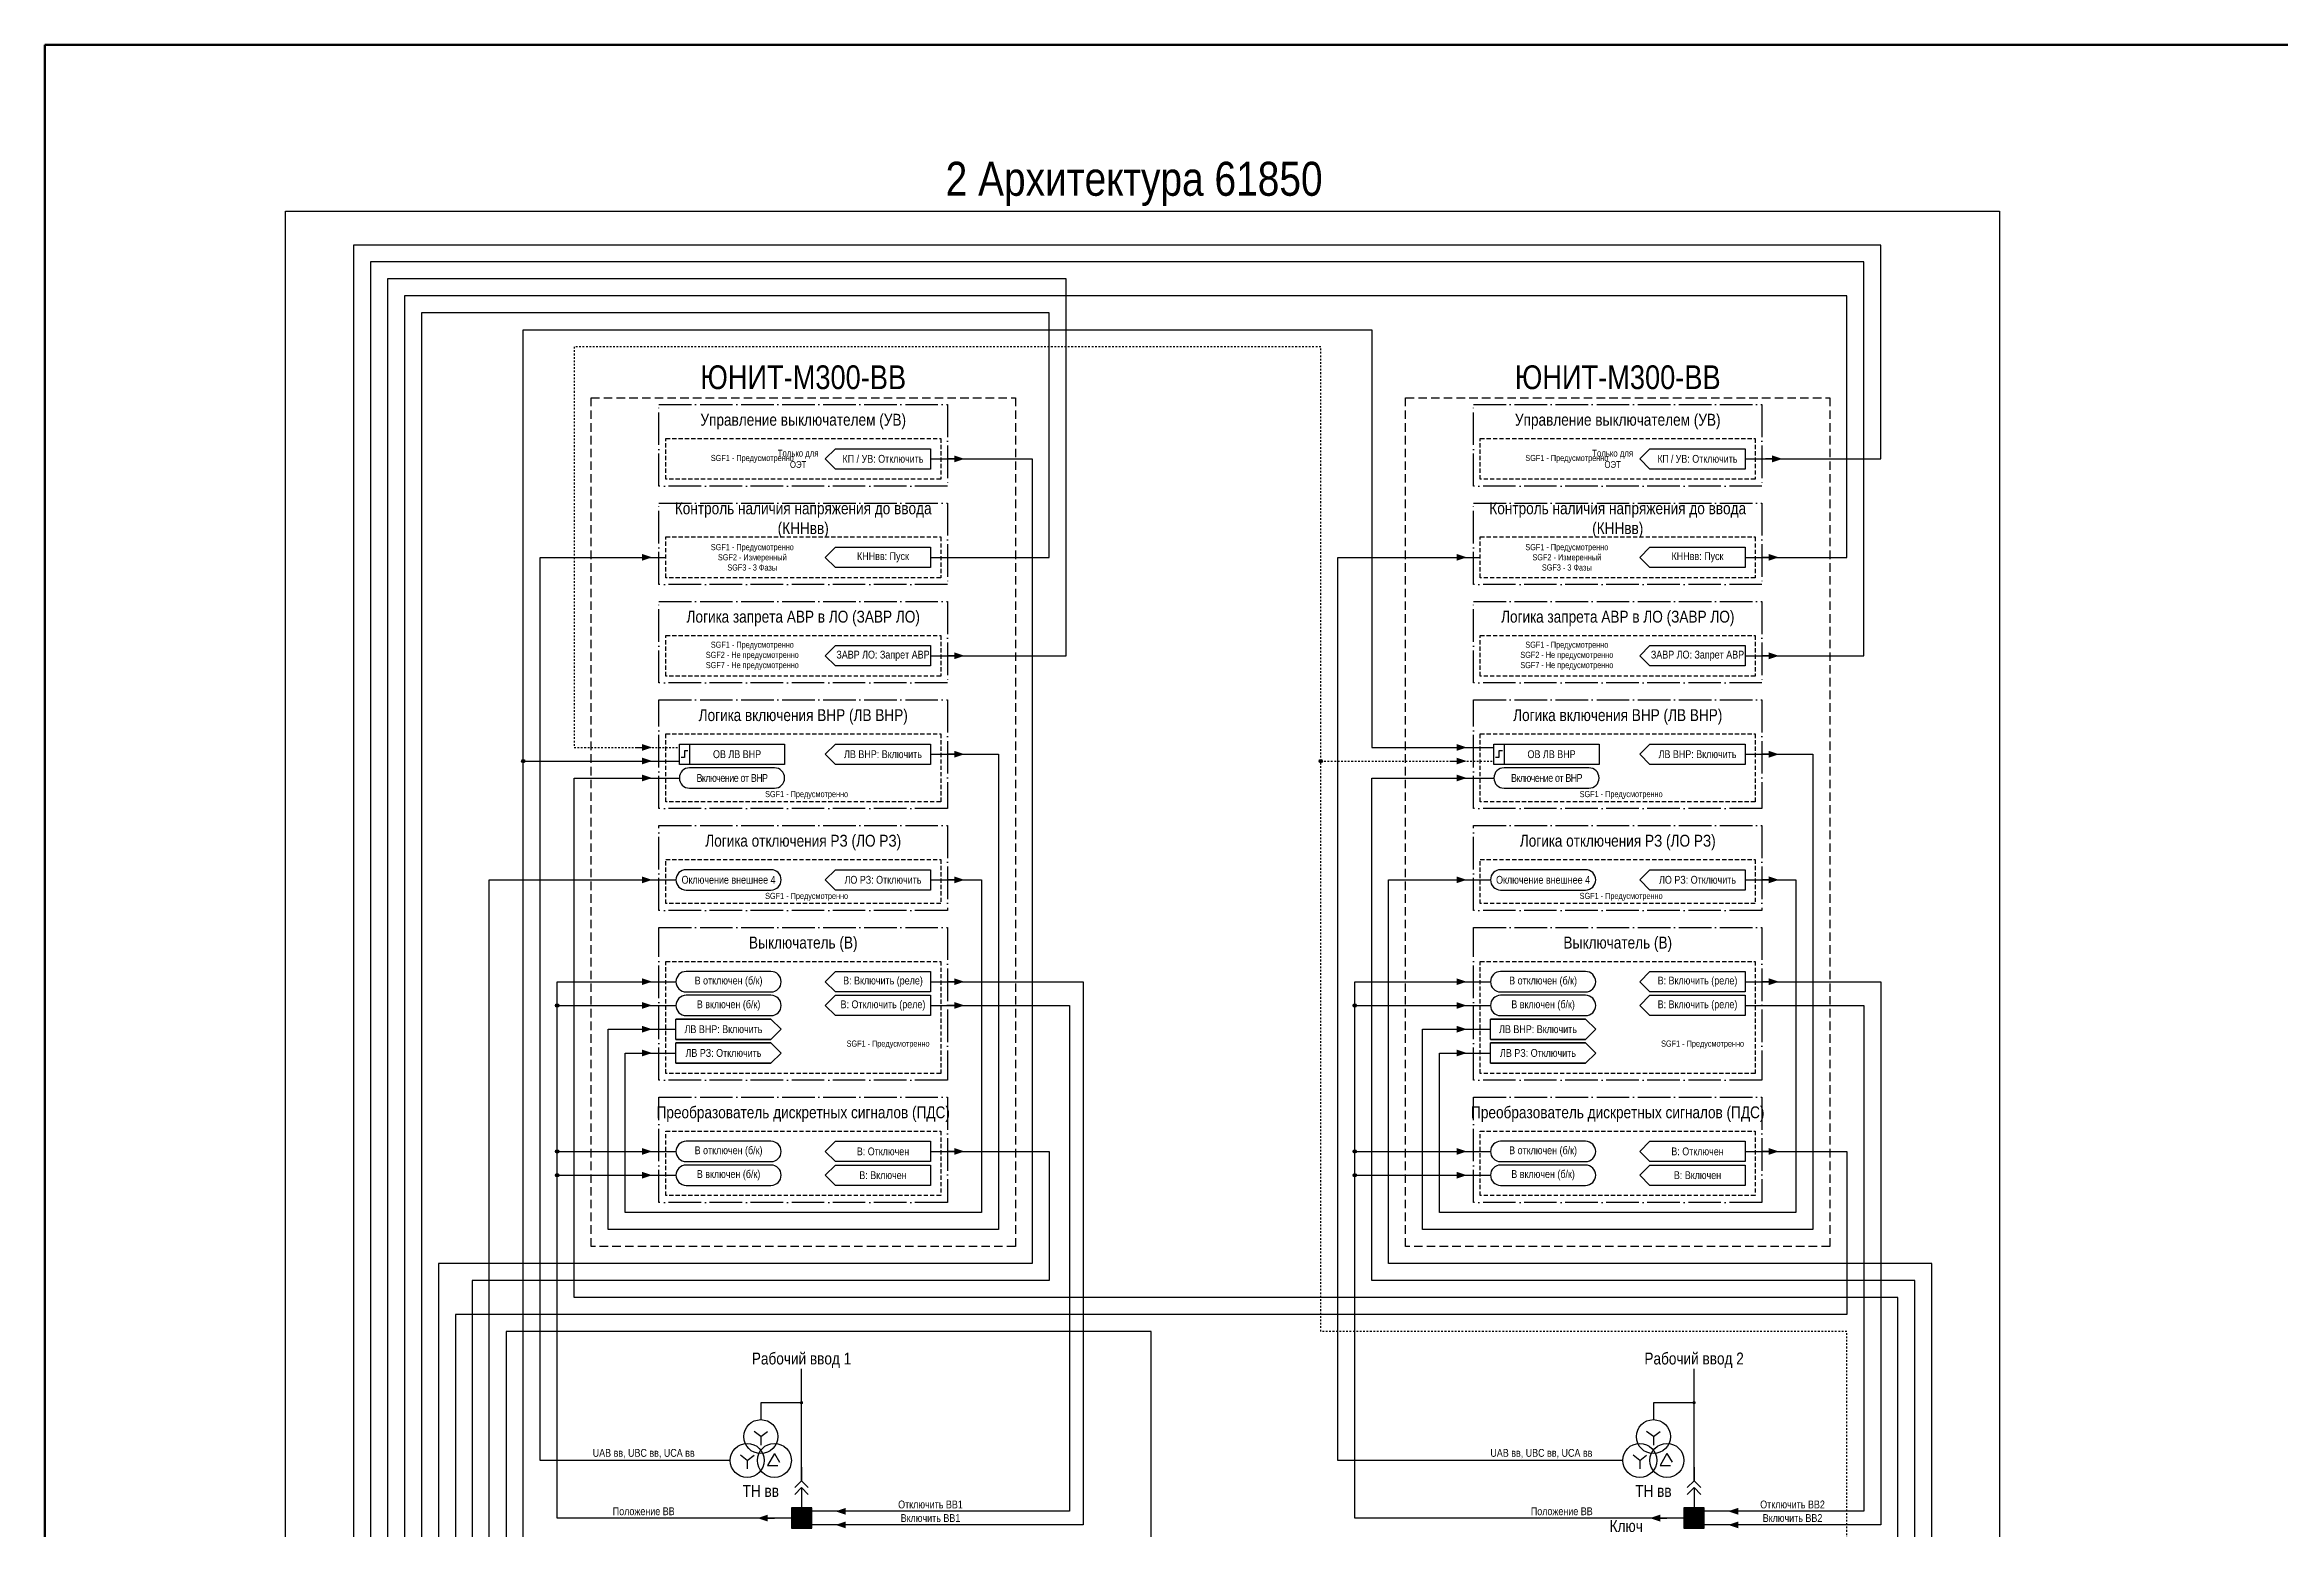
# Model space of a CAD drawing. Header units: millimetres. Extents: x -31 to 1726, y -64 to 999.
# Drawn here: x -31 to 627, y 562 to 999 of the extents above; entities that cross this region are included whole.
import ezdxf
from ezdxf.enums import TextEntityAlignment as Align

# ---------------------------------------------------------------- set-up
doc = ezdxf.new("R2010")
doc.units = ezdxf.units.MM
for name, pattern in [('ACAD_ISO04W100', [30, 24, -3, 0, -3]), ('JIS_02_1.0', [2, 1, -1]), ('штриховая2', [0.375, 0.25, -0.125])]:
    doc.linetypes.add(name, pattern=pattern)
doc.layers.add('TEXT', color=7, linetype='Continuous', lineweight=25)
doc.layers.add('Основная', color=7, linetype='Continuous')
doc.styles.add('2.5_Gost_RD', font='ARIALN.TTF', dxfattribs={"height": 2.5})
doc.styles.add('3.5_Gost_RD', font='ARIALN.TTF', dxfattribs={"height": 3.5})
doc.styles.add('Вывод', font='ARIALN.TTF', dxfattribs={"height": 2.5})
doc.styles.add('Компонент', font='ARIALN.TTF', dxfattribs={"height": 3.5})

# ---------------------------------------------------------------- blocks, each defined once
blk = doc.blocks.new('*U1068')
at = {"layer": 'Основная', "ltscale": 0.25}
for p, q in [((2, 2), (0, 0)), ((0, 0), (2, -2))]:
    blk.add_line(p, q, dxfattribs=at)
blk = doc.blocks.new('*U1071')
at = {"layer": 'Основная', "color": 0}
for p, q in [((0, 0), (0, 6)), ((0, -6), (0, -2))]:
    blk.add_line(p, q, dxfattribs=at)
at = {"ltscale": 0.25, "rotation": 89.99999999999999}
for p in [(0, 0), (0, -2)]:
    blk.add_blockref('*U1068', p, dxfattribs=at)
at = {"layer": 'Основная'}
for tag, height, style, p in [('ОУ1', 3.5, 'Компонент', (-5, 6)), ('В1', 2.5, 'Вывод', (3, 6)), ('ОУ2', 3.5, 'Компонент', (-5, -6)), ('В2', 2.5, 'Вывод', (3, -6))]:
    blk.add_attdef(tag, text='', height=height, dxfattribs=dict(at, style=style)).set_placement(p, align=Align.MIDDLE_CENTER)
blk = doc.blocks.new('*U1069')
at = {"ltscale": 0.35}
for q in [(-2, 1.5), (2, 1.5), (0, -2.5)]:
    blk.add_line((0, 0), q, dxfattribs=at)
blk.add_circle((0, 0), 5, dxfattribs=at)
at = {"ltscale": 0.35, "style": 'Компонент'}
blk.add_attdef('ОУ', text='', height=3.5, dxfattribs=at).set_placement((-1, 10), align=Align.MIDDLE_CENTER)
blk = doc.blocks.new('*U1065')
at = {"ltscale": 0.35}
for p, q in [((0, 2), (-2, -1.5)), ((0, 2), (1.5, -0.5)), ((-2, -1.5), (1, -1.5))]:
    blk.add_line(p, q, dxfattribs=at)
blk.add_circle((0, 0), 5, dxfattribs=at)
at = {"ltscale": 0.35, "style": 'Компонент'}
blk.add_attdef('ОУ', text='', height=3.5, dxfattribs=at).set_placement((0, 8), align=Align.MIDDLE_CENTER)
blk = doc.blocks.new('*U1070')
at = {"ltscale": 0.35}
for q in [(-2, 1.5), (2, 1.5), (0, -2.5)]:
    blk.add_line((0, 0), q, dxfattribs=at)
blk.add_circle((0, 0), 5, dxfattribs=at)
at = {"ltscale": 0.35, "style": 'Компонент'}
blk.add_attdef('ОУ', text='', height=3.5, dxfattribs=at).set_placement((0, 8), align=Align.MIDDLE_CENTER)
blk = doc.blocks.new('*U1074')
at = {"ltscale": 0.25}
blk.add_line((-1, 0), (-5, 0), dxfattribs=at)
blk.add_lwpolyline([(-3, 0, 2, 0, 0), (0, 0, 0, 0, 0)], format="xyseb", dxfattribs=at)
at = {"layer": 'Основная', "style": 'Вывод'}
blk.add_attdef('ОТ', text='', height=2.5, dxfattribs=at).set_placement((4, 0), align=Align.MIDDLE_CENTER)
blk = doc.blocks.new('*U1075')
at = {"ltscale": 0.25}
blk.add_line((1, 0), (5, 0), dxfattribs=at)
blk.add_lwpolyline([(3, 0, 2, 0, 0), (6, 0, 0, 0, 0)], format="xyseb", dxfattribs=at)
at = {"layer": 'Основная', "style": 'Вывод'}
blk.add_attdef('ОТ', text='', height=2.5, dxfattribs=at).set_placement((-4, 0), align=Align.MIDDLE_CENTER)
blk = doc.blocks.new('*U1078')
at = {"ltscale": 0.25}
blk.add_line((-1, 0), (-5, 0), dxfattribs=at)
blk.add_lwpolyline([(-3, 0, 2, 0, 0), (-6, 0, 0, 0, 0)], format="xyseb", dxfattribs=at)
at = {"layer": 'Основная', "style": 'Вывод'}
blk.add_attdef('ОТ', text='', height=2.5, dxfattribs=at).set_placement((4, 0), align=Align.MIDDLE_CENTER)
blk = doc.blocks.new('*U1076')
at = {"ltscale": 0.25}
blk.add_line((1, 0), (5, 0), dxfattribs=at)
blk.add_lwpolyline([(3, 0, 2, 0, 0), (0, 0, 0, 0, 0)], format="xyseb", dxfattribs=at)
at = {"layer": 'Основная', "style": 'Вывод'}
blk.add_attdef('ОТ', text='', height=2.5, dxfattribs=at).set_placement((-4, 0), align=Align.MIDDLE_CENTER)
blk = doc.blocks.new('Точка')
at = {"ltscale": 100}
h = blk.add_hatch(color=256, dxfattribs=at)
h.dxf.hatch_style = 1
edge = h.paths.add_edge_path()
edge.add_arc((0, 0), 0.5, 0, 360)
blk.add_circle((0, 0), 0.5, dxfattribs=at)
blk = doc.blocks.new('*U1077')
at = {"ltscale": 0.25}
blk.add_line((1, 0), (5, 0), dxfattribs=at)
blk.add_lwpolyline([(3, 0, 2, 0, 0), (6, 0, 0, 0, 0)], format="xyseb", dxfattribs=at)
at = {"layer": 'Основная', "style": 'Вывод'}
blk.add_attdef('ОТ', text='', height=2.5, dxfattribs=at).set_placement((-4, 0), align=Align.MIDDLE_CENTER)
blk = doc.blocks.new('*U1082')
at = {"ltscale": 0.25}
blk.add_line((1, 0), (5, 0), dxfattribs=at)
blk.add_lwpolyline([(3, 0, 2, 0, 0), (6, 0, 0, 0, 0)], format="xyseb", dxfattribs=at)
at = {"layer": 'Основная', "style": 'Вывод'}
blk.add_attdef('ОТ', text='', height=2.5, dxfattribs=at).set_placement((-4, 2), align=Align.MIDDLE_CENTER)

msp = doc.modelspace()

# ---------------------------------------------------------------- hatches: boundary and pattern name
at = {"ltscale": 100}
h = msp.add_hatch(color=256, dxfattribs=at)
h.dxf.hatch_style = 1
h.paths.add_polyline_path([(191.5, 599, 1), (192.5, 599, 1)])
h = msp.add_hatch(color=256, dxfattribs=at)
h.dxf.hatch_style = 1
h.paths.add_polyline_path([(454.5, 599, 1), (455.5, 599, 1)])
h = msp.add_hatch(color=0, dxfattribs=at)
h.dxf.hatch_style = 1
h.paths.add_polyline_path([(189, 562), (195, 562), (195, 568), (189, 568)])
h = msp.add_hatch(color=0, dxfattribs=at)
h.dxf.hatch_style = 1
h.paths.add_polyline_path([(452, 562), (458, 562), (458, 568), (452, 568)])

# ---------------------------------------------------------------- linework, layer by layer
at = {"color": 3, "lineweight": 50, "ltscale": 100}
msp.add_lwpolyline([(-31, 999), (1726, 999), (1726, -64), (-31, -64)], close=True, dxfattribs=at)
at = {"color": 3, "ltscale": 100}
msp.add_lwpolyline([(40, 950), (545, 950), (545, 0), (40, 0)], close=True, dxfattribs=at)
at = {"ltscale": 100}
for points in [[(470, 877), (510, 877), (510, 940), (60, 940), (60, 272), (260, 272)], [(470, 819), (505, 819), (505, 935), (65, 935), (65, 279), (260, 279)], [(230, 819), (270, 819), (270, 930), (70, 930), (70, 286), (260, 286)], [(470, 848), (500, 848), (500, 925), (75, 925), (75, 173), (260, 173)], [(230, 848), (265, 848), (265, 920), (80, 920), (80, 180), (260, 180)], [(230, 877), (260, 877), (260, 640), (85, 640), (85, 293), (260, 293)], [(230, 790), (250, 790), (250, 650), (135, 650), (135, 709), (155, 709)], [(470, 790), (490, 790), (490, 650), (375, 650), (375, 709), (395, 709)], [(335, 215), (400, 215), (400, 475), (515, 475), (515, 630), (125, 630), (125, 783), (156, 783)], [(335, 208), (405, 208), (405, 469), (520, 469), (520, 635), (360, 635), (360, 783), (396, 783)], [(150, 135), (170, 135), (170, 204), (100, 204), (100, 753), (155, 753)], [(230, 753), (245, 753), (245, 655), (140, 655), (140, 702), (155, 702)], [(505, 135), (525, 135), (525, 640), (365, 640), (365, 753), (395, 753)], [(470, 753), (485, 753), (485, 655), (380, 655), (380, 702), (395, 702)], [(189, 565), (120, 565), (120, 723), (155, 723)], [(230, 723), (275, 723), (275, 563), (195, 563)], [(452, 565), (355, 565), (355, 723), (395, 723)], [(470, 723), (510, 723), (510, 563), (458, 563)], [(189, 565), (120, 565), (120, 716), (155, 716)], [(155, 706), (183, 706), (186, 709), (183, 712), (155, 712), (183, 712), (186, 709), (183, 706), (155, 706), (155, 712)], [(230, 716), (271, 716), (271, 567), (195, 567)], [(452, 565), (355, 565), (355, 716), (395, 716)], [(395, 706), (423, 706), (426, 709), (423, 712), (395, 712), (423, 712), (426, 709), (423, 706), (395, 706), (395, 712)], [(470, 716), (505, 716), (505, 567), (458, 567)], [(155, 699), (183, 699), (186, 702), (183, 705), (155, 705), (183, 705), (186, 702), (183, 699), (155, 699), (155, 705)], [(395, 699), (423, 699), (426, 702), (423, 705), (395, 705), (423, 705), (426, 702), (423, 699), (395, 699), (395, 705)], [(470, 673), (500, 673), (500, 625), (90, 625), (90, 341), (260, 341)], [(470, 673), (500, 673), (500, 625), (90, 625), (90, 187), (260, 187)], [(230, 673), (265, 673), (265, 635), (95, 635), (95, 348), (260, 348)], [(230, 673), (265, 673), (265, 635), (95, 635), (95, 194), (260, 194)], [(189, 565), (120, 565), (120, 673), (155, 673)], [(429, 565), (355, 565), (355, 673), (395, 673)], [(189, 565), (120, 565), (120, 666), (155, 666)], [(429, 565), (355, 565), (355, 666), (395, 666)], [(327, 518), (295, 518), (295, 620), (105, 620), (105, 402), (260, 402)], [(327, 518), (295, 518), (295, 620), (105, 620), (105, 395), (260, 395)], [(192, 576), (192, 609)], [(455, 576), (455, 609)], [(192, 576), (192, 599), (180, 599), (180, 594)], [(455, 576), (455, 599), (443, 599), (443, 594)]]:
    msp.add_lwpolyline(points, dxfattribs=at)
at = {"color": 1, "ltscale": 100}
for points in [[(343, 490), (110, 490), (110, 915), (360, 915), (360, 792), (396, 792)], [(343, 490), (110, 490), (110, 788), (156, 788)]]:
    msp.add_lwpolyline(points, dxfattribs=at)
at = {"color": 251, "linetype": 'JIS_02_1.0', "ltscale": 0.5, "true_color": 0x58595b}
for points in [[(335, 222), (395, 222), (395, 479), (500, 479), (500, 620), (345, 620), (345, 910), (125, 910), (125, 792), (156, 792)], [(335, 222), (395, 222), (395, 479), (500, 479), (500, 620), (345, 620), (345, 788), (396, 788)]]:
    msp.add_lwpolyline(points, dxfattribs=at)
at = {"linetype": 'штриховая2', "lineweight": 30, "ltscale": 10}
for points in [[(130, 895), (255, 895), (255, 645), (130, 645)], [(370, 895), (495, 895), (495, 645), (370, 645)]]:
    msp.add_lwpolyline(points, close=True, dxfattribs=at)
at = {"color": 251, "linetype": 'ACAD_ISO04W100', "lineweight": 30, "ltscale": 0.4, "true_color": 0x58595b}
for points in [[(150, 893), (235, 893), (235, 869), (150, 869)], [(390, 893), (475, 893), (475, 869), (390, 869)], [(150, 864), (235, 864), (235, 840), (150, 840)], [(390, 864), (475, 864), (475, 840), (390, 840)], [(150, 835), (235, 835), (235, 811), (150, 811)], [(390, 835), (475, 835), (475, 811), (390, 811)], [(150, 806), (235, 806), (235, 774), (150, 774)], [(390, 806), (475, 806), (475, 774), (390, 774)], [(150, 769), (235, 769), (235, 744), (150, 744)], [(390, 769), (475, 769), (475, 744), (390, 744)], [(150, 739), (235, 739), (235, 694), (150, 694)], [(390, 739), (475, 739), (475, 694), (390, 694)], [(150, 689), (235, 689), (235, 658), (150, 658)], [(390, 689), (475, 689), (475, 658), (390, 658)]]:
    msp.add_lwpolyline(points, close=True, dxfattribs=at)
at = {"linetype": 'штриховая2', "ltscale": 5}
for points in [[(152, 883), (233, 883), (233, 871), (152, 871)], [(392, 883), (473, 883), (473, 871), (392, 871)], [(152, 854), (233, 854), (233, 842), (152, 842)], [(392, 854), (473, 854), (473, 842), (392, 842)], [(152, 825), (233, 825), (233, 813), (152, 813)], [(392, 825), (473, 825), (473, 813), (392, 813)], [(152, 796), (233, 796), (233, 776), (152, 776)], [(392, 796), (473, 796), (473, 776), (392, 776)], [(152, 759), (233, 759), (233, 746), (152, 746)], [(392, 759), (473, 759), (473, 746), (392, 746)], [(152, 729), (233, 729), (233, 696), (152, 696)], [(392, 729), (473, 729), (473, 696), (392, 696)], [(152, 679), (233, 679), (233, 660), (152, 660)], [(392, 679), (473, 679), (473, 660), (392, 660)]]:
    msp.add_lwpolyline(points, close=True, dxfattribs=at)
at = {"ltscale": 100}
for points in [[(202, 880), (230, 880), (230, 874), (202, 874), (199, 877)], [(442, 880), (470, 880), (470, 874), (442, 874), (439, 877)], [(202, 851), (230, 851), (230, 845), (202, 845), (199, 848)], [(442, 851), (470, 851), (470, 845), (442, 845), (439, 848)], [(202, 822), (230, 822), (230, 816), (202, 816), (199, 819)], [(442, 822), (470, 822), (470, 816), (442, 816), (439, 819)], [(156, 793), (187, 793), (187, 787), (156, 787)], [(156, 793), (159, 793), (159, 787), (156, 787)], [(202, 793), (230, 793), (230, 787), (202, 787), (199, 790)], [(396, 793), (427, 793), (427, 787), (396, 787)], [(396, 793), (399, 793), (399, 787), (396, 787)], [(442, 793), (470, 793), (470, 787), (442, 787), (439, 790)], [(202, 756), (230, 756), (230, 750), (202, 750), (199, 753)], [(442, 756), (470, 756), (470, 750), (442, 750), (439, 753)], [(202, 726), (230, 726), (230, 720), (202, 720), (199, 723)], [(442, 726), (470, 726), (470, 720), (442, 720), (439, 723)], [(202, 719), (230, 719), (230, 713), (202, 713), (199, 716)], [(442, 719), (470, 719), (470, 713), (442, 713), (439, 716)], [(189, 562), (195, 562), (195, 568), (189, 568)], [(452, 562), (458, 562), (458, 568), (452, 568)]]:
    msp.add_lwpolyline(points, close=True, dxfattribs=at)
at = {"color": 5, "ltscale": 100}
for points in [[(171, 582), (115, 582), (115, 848), (152, 848)], [(434, 582), (350, 582), (350, 848), (392, 848)]]:
    msp.add_lwpolyline(points, dxfattribs=at)
at = {"lineweight": 30, "ltscale": 100}
for points in [[(158.5, 791), (157.5, 791), (157.5, 789), (156.5, 789)], [(398.5, 791), (397.5, 791), (397.5, 789), (396.5, 789)]]:
    msp.add_lwpolyline(points, dxfattribs=at)
at = {"ltscale": 100}
for points in [[(159, 780), (184, 780, 1), (184, 786), (159, 786, 1)], [(399, 780), (424, 780, 1), (424, 786), (399, 786, 1)], [(158, 720), (183, 720, 1), (183, 726), (158, 726, 1)], [(398, 720), (423, 720, 1), (423, 726), (398, 726, 1)], [(158, 713), (183, 713, 1), (183, 719), (158, 719, 1)], [(398, 713), (423, 713, 1), (423, 719), (398, 719, 1)], [(158, 670), (183, 670, 1), (183, 676), (158, 676, 1)], [(398, 670), (423, 670, 1), (423, 676), (398, 676, 1)], [(158, 663), (183, 663, 1), (183, 669), (158, 669, 1)], [(398, 663), (423, 663, 1), (423, 669), (398, 669, 1)]]:
    msp.add_lwpolyline(points, format="xyb", close=True, dxfattribs=at)
at = {"ltscale": 0.5}
for points in [[(158, 750), (183, 750, 1), (183, 756), (158, 756, 1)], [(398, 750), (423, 750, 1), (423, 756), (398, 756, 1)]]:
    msp.add_lwpolyline(points, format="xyb", close=True, dxfattribs=at)
at = {"color": 6, "ltscale": 100}
for points in [[(202, 676), (230, 676), (230, 670), (202, 670), (199, 673)], [(442, 676), (470, 676), (470, 670), (442, 670), (439, 673)], [(202, 669), (230, 669), (230, 663), (202, 663), (199, 666)], [(442, 669), (470, 669), (470, 663), (442, 663), (439, 666)]]:
    msp.add_lwpolyline(points, close=True, dxfattribs=at)

# ---------------------------------------------------------------- block references
at = {"ltscale": 100}
for p in [(110, 788), (345, 788), (120, 716), (355, 716), (120, 673), (355, 673), (120, 666), (355, 666)]:
    msp.add_blockref('Точка', p, dxfattribs=at)
at = {"ltscale": 0.35}
for name, p in [('*U1070', (180, 589)), ('*U1070', (443, 589)), ('*U1069', (176, 582)), ('*U1065', (184, 582)), ('*U1069', (439, 582)), ('*U1065', (447, 582))]:
    msp.add_blockref(name, p, dxfattribs=at)
at = {"layer": 'Основная', "ltscale": 0.25}
for name, p in [('*U1074', (240, 877)), ('*U1074', (481, 877)), ('*U1075', (142, 848)), ('*U1075', (382, 848)), ('*U1074', (480, 848)), ('*U1074', (240, 819)), ('*U1074', (480, 819)), ('*U1075', (142, 792)), ('*U1074', (240, 790)), ('*U1082', (382, 792)), ('*U1074', (480, 790)), ('*U1075', (142, 788)), ('*U1075', (142, 783)), ('*U1082', (382, 788)), ('*U1075', (382, 783)), ('*U1077', (142, 753)), ('*U1074', (240, 753)), ('*U1075', (382, 753)), ('*U1074', (480, 753)), ('*U1075', (142, 723)), ('*U1074', (240, 723)), ('*U1075', (382, 723)), ('*U1074', (480, 723)), ('*U1075', (142, 716)), ('*U1074', (240, 716)), ('*U1075', (382, 716)), ('*U1075', (142, 709)), ('*U1075', (382, 709)), ('*U1075', (142, 702)), ('*U1075', (382, 702)), ('*U1075', (142, 673)), ('*U1074', (240, 673)), ('*U1075', (382, 673)), ('*U1074', (480, 673)), ('*U1075', (142, 666)), ('*U1075', (382, 666)), ('*U1078', (208, 567)), ('*U1078', (471, 567)), ('*U1076', (179, 565)), ('*U1078', (208, 563)), ('*U1076', (442, 565)), ('*U1078', (471, 563))]:
    msp.add_blockref(name, p, dxfattribs=at)
at = {"layer": 'Основная', "ltscale": 0.25, "xscale": -1, "rotation": 180}
for p in [(192, 574), (455, 574)]:
    msp.add_blockref('*U1071', p, dxfattribs=at)

# ---------------------------------------------------------------- texts
at = {"color": 30, "ltscale": 100, "attachment_point": 5, "style": '3.5_Gost_RD'}
for s, insert, char_height, width in [('{\\C3;2 Архитектура 61850}', (290, 958), 10, 490), ('{\\C3;ЮНИТ-М300-ВВ}', (192.5, 901), 7, 125), ('{\\C3;ЮНИТ-М300-ВВ}', (432.5, 901), 7, 125), ('Управление выключателем (УВ)', (192.5, 888), 3.5, 85), ('Управление выключателем (УВ)', (432.5, 888), 3.5, 85), ('Контроль наличия напряжения до ввода (КННвв)', (192.5, 859), 3.5, 85), ('Контроль наличия напряжения до ввода (КННвв)', (432.5, 859), 3.5, 85), ('{\\C30;\\c1938679;Логика запрета АВР в ЛО (ЗАВР ЛО)}', (192.5, 830), 3.5, 85), ('{\\C30;\\c1938679;Логика запрета АВР в ЛО (ЗАВР ЛО)}', (432.5, 830), 3.5, 85), ('{\\C30;\\c1938679;Логика включения ВНР (ЛВ ВНР)}', (192.5, 801), 3.5, 85), ('{\\C30;\\c1938679;Логика включения ВНР (ЛВ ВНР)}', (432.5, 801), 3.5, 85), ('\\pt171.5;Логика отключения РЗ (ЛО РЗ)', (192.5, 764), 3.5, 85), ('\\pt171.5;Логика отключения РЗ (ЛО РЗ)', (432.5, 764), 3.5, 85), ('\\pt171.5;Выключатель (В)', (192.5, 734), 3.5, 85), ('\\pt171.5;Выключатель (В)', (432.5, 734), 3.5, 85), ('\\pt171.5;{\\C6;Преобразователь дискретных сигналов (ПДС)}', (192.5, 684), 3.5, 85), ('\\pt171.5;{\\C6;Преобразователь дискретных сигналов (ПДС)}', (432.5, 684), 3.5, 85), ('{\\C30;\\c1938679;Рабочий ввод 1}', (192, 611.5), 3.5, 30), ('{\\C30;\\c1938679;Рабочий ввод 2}', (455, 611.5), 3.5, 32), ('{\\C30;\\c1938679;ТН вв}', (180, 573), 3.5, 11), ('{\\C30;\\c1938679;ТН вв}', (443, 573), 3.5, 11), ('{\\C30;\\c1938679;Ключ ВНР}', (435, 559.75), 3.5, 12)]:
    msp.add_mtext(s, dxfattribs=dict(at, insert=insert, char_height=char_height, width=width))
at = {"color": 3, "ltscale": 100, "attachment_point": 5, "style": '3.5_Gost_RD'}
for s, insert, char_height, width in [('SGF1 - Предусмотренно', (177.5, 877), 1.8, 35), ('{\\C2;Только для ОЭТ}', (191, 877), 2, 14), ('SGF1 - Предусмотренно', (417.5, 877), 1.8, 35), ('{\\C2;Только для ОЭТ}', (431, 877), 2, 14), ('SGF1 - Предусмотренно\\PSGF2 - Измеренный\\PSGF3 - 3 Фазы', (177.5, 848), 1.8, 35), ('SGF1 - Предусмотренно\\PSGF2 - Измеренный\\PSGF3 - 3 Фазы', (417.5, 848), 1.8, 35), ('SGF1 - Предусмотренно\\PSGF2 - Не предусмотренно\\PSGF7 - Не предусмотренно', (177.5, 819), 1.8, 35), ('SGF1 - Предусмотренно\\PSGF2 - Не предусмотренно\\PSGF7 - Не предусмотренно', (417.5, 819), 1.8, 35), ('SGF1 - Предусмотренно', (193.5, 778), 1.8, 73), ('SGF1 - Предусмотренно', (433.5, 778), 1.8, 73), ('SGF1 - Предусмотренно', (193.5, 748), 1.8, 73), ('SGF1 - Предусмотренно', (433.5, 748), 1.8, 73), ('SGF1 - Предусмотренно', (217.5, 704.5), 1.8, 31), ('SGF1 - Предусмотренно', (457.5, 704.5), 1.8, 31)]:
    msp.add_mtext(s, dxfattribs=dict(at, insert=insert, char_height=char_height, width=width))
at = {"ltscale": 100, "char_height": 2.3, "attachment_point": 5, "style": '2.5_Gost_RD'}
for s, insert, width in [('КП / УВ: Отключить', (216, 877), 28), ('{\\T0.95;КП / }УВ: Отключить', (456, 877), 28), ('КННвв: Пуск', (216, 848), 28), ('КННвв: Пуск', (456, 848), 28), ('ЗАВР ЛО: Запрет АВР', (216, 819), 28), ('ЗАВР ЛО: Запрет АВР', (456, 819), 28), ('ЛВ ВНР: Включить', (216, 790), 28), ('ЛВ ВНР: Включить', (456, 790), 28), ('ЛО РЗ: Отключить', (216, 753), 28), ('ЛО РЗ: Отключить', (456, 753), 28), ('В: Включить (реле)', (216, 723), 28), ('В: Включить (реле)', (456, 723), 28), ('В: Отключить (реле)', (216, 716), 28), ('В: Включить (реле)', (456, 716), 28), ('ЛВ ВНР: Включить', (169, 709), 28), ('ЛВ ВНР: Включить', (409, 709), 28), ('ЛВ РЗ: Отключить', (169, 702), 28), ('ЛВ РЗ: Отключить', (409, 702), 28), ('{\\C6;В: Отключен}', (216, 673), 28), ('{\\C6;В: Отключен}', (456, 673), 28), ('{\\C6;В: Включен}', (216, 666), 28), ('{\\C6;В: Включен}', (456, 666), 28), ('UAB вв, UBC вв, UCA вв', (145.5, 584), 51), ('UAB вв, UBC вв, UCA вв', (410, 584), 40), ('Положение ВВ', (145.5, 567), 51), ('Отключить ВВ1', (230, 569), 50), ('Положение ВВ', (416, 567), 40), ('Отключить ВВ2', (484, 569), 32), ('Включить ВВ1', (230, 565), 50), ('Включить ВВ2', (484, 565), 32)]:
    msp.add_mtext(s, dxfattribs=dict(at, insert=insert, width=width))
at = {"layer": 'TEXT', "color": 0, "ltscale": 100, "char_height": 2.3, "width": 28, "attachment_point": 5, "style": '2.5_Gost_RD'}
for insert in [(173, 790), (413, 790)]:
    msp.add_mtext('{\\C256;ОВ ЛВ ВНР}', dxfattribs=dict(at, insert=insert))
at = {"layer": 'TEXT', "ltscale": 100, "char_height": 2.3, "width": 31, "attachment_point": 5, "style": '2.5_Gost_RD'}
for s, insert in [('{\\T0.9;Включение от ВНР}', (171.5, 783)), ('{\\T0.9;Включение от ВНР}', (411.5, 783)), ('Оключение внешнее 4', (170.5, 753)), ('Оключение внешнее 4', (410.5, 753)), ('В отключен (б/к)', (170.5, 723)), ('В отключен (б/к)', (410.5, 723)), ('В включен (б/к)', (170.5, 716)), ('В включен (б/к)', (410.5, 716)), ('В отключен (б/к)', (170.5, 673)), ('В отключен (б/к)', (410.5, 673)), ('В включен (б/к)', (170.5, 666)), ('В включен (б/к)', (410.5, 666))]:
    msp.add_mtext(s, dxfattribs=dict(at, insert=insert))

doc.saveas('drawing.dxf')
